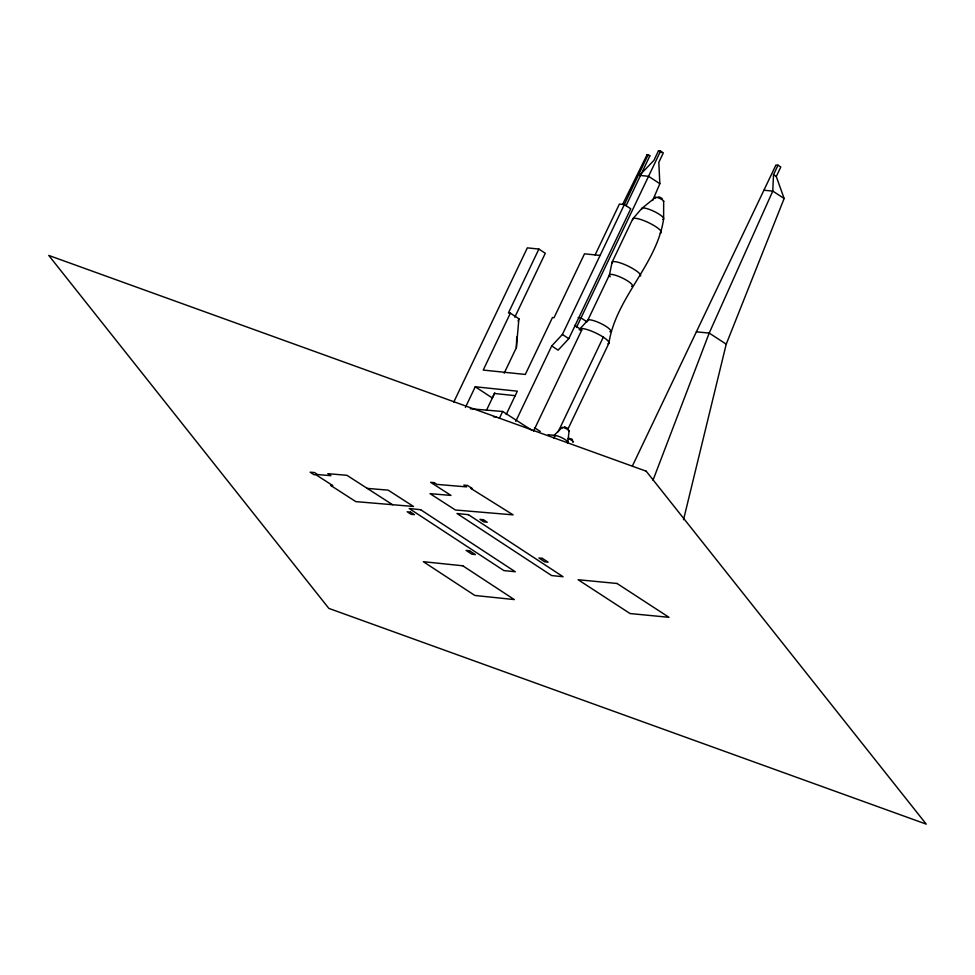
<?xml version="1.0" encoding="UTF-8"?>
<svg xmlns="http://www.w3.org/2000/svg" width="975" height="975" viewBox="0 0 975 975"><rect width="100%" height="100%" fill="white"/><g stroke="black" fill="none" stroke-linecap="round" stroke-linejoin="round"><path stroke-width="1.46" d="M663.622 218.229L663.67 201.118M504.173 373.206L516.36 347.661L516.738 337.009M683.524 519.699L726.229 344.175L784.144 198.498L776.271 176.512L780.804 167.017L778.038 165.214L773.504 174.708L772.773 191.088L709.203 333.084L653.018 480.175M516.36 347.661L518.907 318.764L510.364 313.158L508.414 312.963L538.883 249.064L545.293 253.268L514.824 317.168M567.816 442.528L569.071 430.962M663.609 218.985C656.809 264.859 615.859 297.546 608.875 343.285L567.682 429.646M518.066 321.031L518.907 318.764M652.689 200.46L659.843 183.69L658.807 162.374L663.329 152.88L660.587 151.076L658.466 150.857L653.932 160.351L639.576 175.366L648.558 176.304L659.843 183.69M453.789 402.041L527.329 247.869L538.883 249.064M465.416 407.404L475.252 386.783L517.335 391.17L506.196 414.533M510.364 313.158L483.222 370.073L525.306 374.449L552.459 317.545L554.032 317.716L584.513 253.817L600.088 255.438M486.452 410.365L494.8 392.852M499.407 418.324L502.673 411.487L531.875 430.292M515.751 421.358L551.716 345.942L562.392 334.474L648.119 154.745L649.85 155.878L626.084 205.713M595.128 254.926L619.393 204.067L624.341 204.579L630.752 208.784L568.803 338.678L558.127 350.147L551.716 345.942M576.444 327.49L660.587 151.076M533.471 431.255L581.758 330.025L574.628 325.357M553.934 438.141L555.214 435.459L548.072 434.716M558.188 431.73L603.306 337.143M632.446 465.867L775.942 165.019L778.038 165.214M622.635 204.397L647.12 154.635L648.119 154.745M561.978 427.513L553.788 435.727A7.8 1.718 25.5 0 1 562.673 438.141A7.8 1.718 25.5 0 1 567.328 442.796M655.432 197.401L641.83 208.418L632.763 218.851L612.093 262.19L609.46 274.853L587.791 320.275L579.711 329.136A16.222 3.571 25.5 0 1 598.163 334.157A16.222 3.571 25.5 0 1 607.864 343.822M567.913 428.647L564.464 426.843L565.147 427.598M470.316 408.757L502.673 411.487M493.411 416.739L496.385 416.983M367.234 488.378L388.172 490.145L413.522 506.476L355.826 501.625L330.598 485.379L332.743 485.562L316.156 474.874L314.011 474.691L310.123 472.192L314.523 472.558L317.618 474.557L330.927 475.678L327.819 473.679L346.893 475.288L392.596 504.721M763.912 190.235L772.773 191.088L784.144 198.498M696.369 331.841L709.203 333.084L726.229 344.175M649.85 155.878L647.12 154.635M578.114 317.606L581.015 317.911L587.048 321.872M579.138 329.757L581.758 330.025M515.361 395.679L494.325 393.486L492.351 397.995L475.252 386.783M661.598 199.217C664.414 199.302 657.82 195.634 658.003 197.328M571.679 439.628L572.374 439.493L568.925 438.189M566.938 428.464L566.012 428.086M570.814 439.335L569.9 438.884M773.504 174.708L776.271 176.512M658.466 150.857L661.208 152.661M562.392 334.474L568.803 338.678M534.519 427.708L540.284 431.486M562.209 428.11A3.949 0.865 25.5 0 1 565.537 428.293A3.949 0.865 25.5 0 1 568.827 431.096M567.694 438.543A3.949 0.865 25.5 0 1 572.41 440.749A3.949 0.865 25.5 0 1 572.691 442.138M655.7 198.096A4.582 1.012 25.5 0 1 659.563 198.303A4.582 1.012 25.5 0 1 663.378 201.557M641.818 209.186A12.102 2.657 25.5 0 1 654.201 211.465A12.102 2.657 25.5 0 1 662.854 219.387M632.751 219.838A15.807 3.473 25.5 0 1 648.911 222.812A15.807 3.473 25.5 0 1 660.209 233.159M612.081 263.177A15.807 3.473 25.5 0 1 626.364 265.285A15.807 3.473 25.5 0 1 640.526 275.974M610.216 276.778A12.724 2.803 25.5 0 1 620.953 277.351A12.724 2.803 25.5 0 1 631.556 286.382M587.779 321.08A12.724 2.803 25.5 0 1 600.795 323.481A12.724 2.803 25.5 0 1 609.887 331.805M434.168 482.625L430.645 482.32L450.974 495.422L430.036 493.667L455.398 509.998L513.106 514.861L470.815 488.402L472.217 488.512L467.415 485.416L463.881 485.123L466.623 486.891L436.91 484.392L434.168 482.625M617.029 583.477L578.126 579.735L630.082 613.555L668.972 617.309L617.029 583.477M420.639 509.706L409.207 508.523L503.856 570.57L515.288 571.764L420.639 509.706M468.439 514.69L456.995 513.496L551.643 575.555L563.087 576.737L468.439 514.69M410.633 512.143L407.172 511.778L410.975 514.276L414.436 514.642L410.633 512.143M483.417 519.724L479.956 519.358L483.758 521.857L487.22 522.222L483.417 519.724M469.56 550.778L466.099 550.412L471.9 554.227L475.373 554.58L469.56 550.778M542.344 558.358L538.87 557.992L544.684 561.807L548.145 562.161L542.344 558.358M462.784 565.793L423.333 561.685L474.862 595.469L514.3 599.576L462.784 565.793M646.169 471.181L48.75 255.426L328.843 608.388L926.25 824.143L646.169 471.181"/></g></svg>
